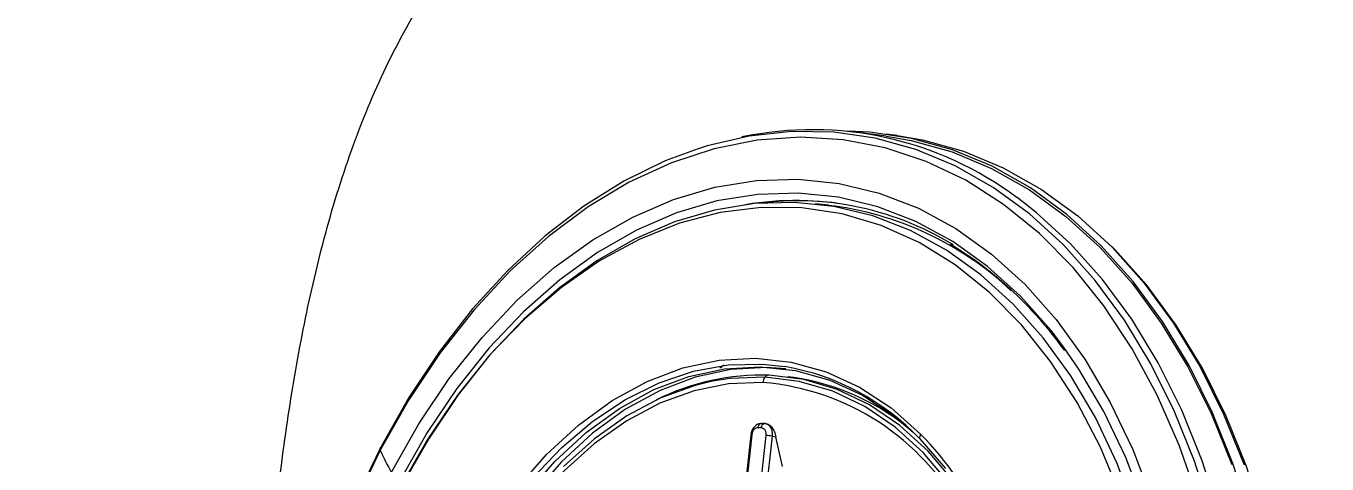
# Model space of a CAD drawing. Extents: x 400 to 501, y 484 to 634.
# Drawn here: x 483.32 to 486.68, y 568.661 to 569.794 of the extents above; entities that cross this region are included whole.
import ezdxf

# ---------------------------------------------------------------- set-up
doc = ezdxf.new("R2010")
doc.units = 0
doc.header["$MEASUREMENT"] = 0
doc.layers.add('DIM', color=3, linetype='Continuous')
doc.layers.add('GEOMETRY', color=3, linetype='Continuous', lineweight=25)

# ---------------------------------------------------------------- blocks, each defined once
blk = doc.blocks.new('2026 GRANDEE')
at = {"layer": 'GEOMETRY', "ltscale": 16}
for p, q in [((35.1159, -27.3312), (35.0394, -27.3211)), ((35.145, -27.3295), (35.1166, -27.3258)), ((34.968, -27.51), (34.9333, -27.5063)), ((34.8774, -27.9555), (34.8626, -27.9535)), ((34.8048, -28.0743), (34.8029, -28.0742)), ((34.7665, -28.1039), (34.6816, -28.8859)), ((34.6849, -28.8857), (34.7698, -28.1037)), ((34.8055, -28.1052), (34.7205, -28.8872)), ((34.8216, -28.1069), (34.7367, -28.8889)), ((34.8216, -28.1069), (34.8311, -28.1082)), ((34.8483, -28.185), (34.8311, -28.1082))]:
    blk.add_line(p, q, dxfattribs=at)
at = {"layer": 'GEOMETRY', "ltscale": 16, "flags": 128}
for points in [[(35.921, -28.2678), (35.8732, -28.1305), (35.8166, -28.0011), (35.7517, -27.8807), (35.6788, -27.7703), (35.5988, -27.6708), (35.512, -27.583), (35.4194, -27.5076), (35.3216, -27.4452), (35.2194, -27.3963), (35.1136, -27.3612), (35.0051, -27.3404), (34.8947, -27.3339), (34.7835, -27.3417), (34.6721, -27.3639), (34.5616, -27.4003), (34.4528, -27.4505), (34.3466, -27.5142), (34.2439, -27.5908), (34.1455, -27.6798), (34.0521, -27.7803), (33.9646, -27.8917), (33.8836, -28.0129), (33.8098, -28.1431)], [(35.9564, -28.3089), (35.9127, -28.1716), (35.8603, -28.0415), (35.7998, -27.9197), (35.7316, -27.807), (35.6561, -27.7044), (35.5741, -27.6125), (35.4861, -27.5322), (35.3927, -27.4639), (35.2948, -27.4083), (35.1929, -27.3657), (35.088, -27.3366), (34.9808, -27.3209), (34.8721, -27.3191), (34.7628, -27.3309), (34.6536, -27.3564), (34.6305, -27.3636)], [(36.0561, -28.3156), (36.012, -28.1775), (35.9593, -28.0465), (35.8984, -27.9239), (35.8297, -27.8105), (35.7538, -27.7072), (35.6712, -27.6147), (35.5826, -27.5339), (35.4887, -27.4652), (35.3901, -27.4092), (35.2876, -27.3663), (35.182, -27.3369), (35.074, -27.3212), (35.0174, -27.3185)], [(35.1159, -27.3312), (35.1811, -27.3423), (35.2863, -27.3716), (35.3885, -27.4144), (35.4868, -27.4702), (35.5805, -27.5387), (35.6689, -27.6193), (35.7512, -27.7115), (35.8269, -27.8145), (35.8954, -27.9276), (35.9561, -28.0498), (36.0086, -28.1803)], [(35.145, -27.3295), (35.2104, -27.3407), (35.316, -27.3701), (35.4185, -27.4129), (35.5171, -27.4689), (35.6111, -27.5376), (35.6997, -27.6185), (35.7823, -27.7109), (35.8582, -27.8143), (35.9269, -27.9277), (35.9878, -28.0503), (36.0405, -28.1812)], [(34.6305, -27.3636), (34.5454, -27.3953), (34.4391, -27.4474), (34.3355, -27.5122), (34.2352, -27.5893), (34.1392, -27.6781), (34.0481, -27.7779), (33.9626, -27.8879), (33.8834, -28.0073), (33.811, -28.1351)], [(33.8383, -28.2002), (33.9096, -28.0747), (33.988, -27.9581), (34.0729, -27.8514), (34.1635, -27.7555), (34.2591, -27.6712), (34.3588, -27.5993), (34.4618, -27.5403), (34.5672, -27.4948), (34.6741, -27.4631), (34.7816, -27.4455), (34.8888, -27.4422), (34.9948, -27.4532), (35.0986, -27.4784), (35.1994, -27.5175), (35.2963, -27.5703), (35.3885, -27.6364), (35.4752, -27.715), (35.5557, -27.8056), (35.6292, -27.9074), (35.6952, -28.0196), (35.7531, -28.1411), (35.8023, -28.2709)], [(35.5743, -27.8762), (35.542, -27.834), (35.4633, -27.7453), (35.3784, -27.6683), (35.2882, -27.6037), (35.1933, -27.552), (35.0947, -27.5137), (34.9931, -27.4891), (34.8894, -27.4783), (34.7845, -27.4816), (34.6793, -27.4988), (34.5746, -27.5298), (34.4714, -27.5743), (34.3706, -27.6321), (34.2731, -27.7025), (34.1795, -27.785), (34.0908, -27.8788), (34.0077, -27.9833), (33.931, -28.0974), (33.8612, -28.2202)], [(35.7214, -28.2605), (35.6696, -28.1357), (35.6093, -28.0197), (35.541, -27.9137), (35.4654, -27.8186), (35.383, -27.7352), (35.2947, -27.6643), (35.2013, -27.6065), (35.1035, -27.5624), (35.0024, -27.5324), (34.8987, -27.5167), (34.7935, -27.5155), (34.6877, -27.5288), (34.5822, -27.5564), (34.4781, -27.5982), (34.3761, -27.6536), (34.2774, -27.7224), (34.1827, -27.8037), (34.093, -27.8969), (34.009, -28.0012), (33.9315, -28.1155), (33.8612, -28.2389)], [(35.7597, -28.3011), (35.7123, -28.176), (35.6565, -28.0589), (35.5929, -27.9508), (35.522, -27.8527), (35.4445, -27.7654), (35.3609, -27.6896), (35.2721, -27.626), (35.1787, -27.5751), (35.0816, -27.5373), (34.9815, -27.5131), (34.8794, -27.5025), (34.7761, -27.5057), (34.6725, -27.5226), (34.5695, -27.5531), (34.4679, -27.597), (34.3686, -27.6539), (34.2725, -27.7232), (34.1804, -27.8044), (34.0931, -27.8969), (34.0113, -27.9997), (33.9357, -28.112), (33.8773, -28.2134)], [(35.7813, -30.1166), (35.8465, -29.9807), (35.9037, -29.8383), (35.9525, -29.6904), (35.9925, -29.5383), (36.0235, -29.383), (36.0453, -29.2258), (36.0575, -29.0678), (36.0602, -28.9102), (36.0533, -28.7543), (36.0369, -28.6012), (36.0111, -28.4521), (35.9761, -28.3081), (35.9322, -28.1703), (35.8797, -28.0398), (35.8189, -27.9175), (35.7505, -27.8044), (35.6748, -27.7014), (35.5924, -27.6093), (35.5041, -27.5286), (35.4543, -27.4902)], [(35.8961, -30.1315), (35.9612, -29.9956), (36.0184, -29.8533), (36.0672, -29.7055), (36.1073, -29.5534), (36.1383, -29.3981), (36.16, -29.2409), (36.1722, -29.0829), (36.1749, -28.9254), (36.168, -28.7695), (36.1516, -28.6164), (36.1258, -28.4673), (36.0909, -28.3233), (36.0469, -28.1855), (35.9944, -28.055), (35.9337, -27.9328), (35.8652, -27.8198), (35.7896, -27.7168), (35.7072, -27.6246), (35.6986, -27.6159)], [(35.6343, -30.0157), (35.6966, -29.8852), (35.7507, -29.7482), (35.7963, -29.6058), (35.8329, -29.4592), (35.8603, -29.3098), (35.8782, -29.1586), (35.8865, -29.0072), (35.885, -28.8567), (35.8738, -28.7084), (35.853, -28.5636), (35.8228, -28.4235), (35.7835, -28.2894), (35.7352, -28.1623), (35.6786, -28.0434), (35.614, -27.9337), (35.5743, -27.8762)], [(34.2032, -28.2157), (34.2787, -28.1361), (34.359, -28.0678), (34.443, -28.0118), (34.5299, -27.9687), (34.6186, -27.9389), (34.7081, -27.9228), (34.7972, -27.9207), (34.8545, -27.9268)], [(34.0292, -28.45), (34.0921, -28.3414), (34.1624, -28.2423), (34.2392, -28.1542), (34.3216, -28.0781), (34.4084, -28.015), (34.4987, -27.9656), (34.5913, -27.9306), (34.6849, -27.9104), (34.7786, -27.9053), (34.8709, -27.9153), (34.9609, -27.9403), (35.0473, -27.9801), (35.1291, -28.034), (35.2053, -28.1014)], [(34.8574, -27.933), (34.8073, -27.9295), (34.7153, -27.9345), (34.6232, -27.9544), (34.5322, -27.9888), (34.4434, -28.0373), (34.358, -28.0994), (34.2771, -28.1743), (34.2016, -28.2609), (34.1324, -28.3583), (34.0706, -28.4651)], [(34.1679, -28.2815), (34.1853, -28.2588), (34.2609, -28.1721), (34.3418, -28.0973), (34.4272, -28.0352), (34.516, -27.9866), (34.607, -27.9522), (34.6991, -27.9324), (34.7911, -27.9273), (34.8819, -27.9372), (34.9704, -27.9618), (35.0554, -28.0009), (35.1358, -28.0539), (35.1542, -28.0685)], [(35.278, -28.2276), (35.2118, -28.1494), (35.1391, -28.0833), (35.0609, -28.0302), (34.9781, -27.9906), (34.8918, -27.9651), (34.8032, -27.9541)], [(34.8032, -27.9541), (34.7132, -27.9576), (34.6676, -27.9649)], [(35.3487, -28.3106), (35.2914, -28.2243), (35.2248, -28.1457), (35.1517, -28.0792), (35.0731, -28.0258), (34.9899, -27.986), (34.9032, -27.9604), (34.8141, -27.9493)], [(34.6676, -27.9649), (34.6231, -27.9756), (34.5339, -28.008), (34.4468, -28.0541), (34.3629, -28.1136), (34.2832, -28.1857)], [(34.798, -27.9681), (34.7092, -27.9716), (34.6202, -27.9894), (34.5321, -28.0213), (34.4461, -28.0669), (34.3633, -28.1257), (34.2846, -28.1968), (34.2111, -28.2794), (34.1437, -28.3725), (34.0833, -28.4749), (34.0305, -28.5853), (33.9861, -28.7023), (33.9507, -28.8244), (33.9246, -28.9502), (33.9082, -29.078)], [(35.2031, -28.1139), (35.2696, -28.1901)], [(33.811, -28.1351), (33.7461, -28.2706), (33.6891, -28.4125), (33.6405, -28.5598), (33.6006, -28.7114), (33.5697, -28.8661), (33.548, -29.0228), (33.5358, -29.1802), (33.5332, -29.3372), (33.54, -29.4926), (33.5564, -29.6452), (33.5821, -29.7938), (33.6169, -29.9373), (33.6607, -30.0746), (33.7131, -30.2046), (33.7736, -30.3265), (33.8418, -30.4391), (33.9172, -30.5418), (33.9993, -30.6336), (34.0873, -30.714), (34.1807, -30.7822), (34.2211, -30.8071)], [(33.8098, -28.1431), (33.7437, -28.2812), (33.686, -28.426), (33.6371, -28.5764), (33.5973, -28.7313), (33.5671, -28.8892), (33.5465, -29.0491), (33.5359, -29.2095), (33.5352, -29.3692), (33.5446, -29.5269), (33.5638, -29.6814), (33.5928, -29.8313), (33.6314, -29.9756), (33.6792, -30.113), (33.7358, -30.2423), (33.8007, -30.3627), (33.8736, -30.4731)]]:
    blk.add_lwpolyline(points, dxfattribs=at)
at = {"layer": 'GEOMETRY', "ltscale": 256}
for centre, radius, start, end in [((34.9253, -28.1979), 0.8835, 53.2176, 101.8549), ((34.8817, -28.2823), 0.7846, 58.6551, 99.4454), ((34.8883, -28.2746), 0.7765, 82.5524, 97.4322), ((34.8676, -28.3382), 0.8342, 46.7172, 83.0877), ((34.7958, -28.5636), 0.6146, 88.299, 116.3201), ((34.8216, -27.9688), 0.0236, 141.2984, 178.3427), ((34.8129, -27.9616), 0.0123, 84.8262, 142.5467), ((34.7466, -28.546), 0.6285, 43.4272, 80.114), ((34.7459, -28.6086), 0.6426, 28.2242, 85.3505), ((34.7911, -28.5505), 0.6012, 48.955, 81.7464), ((34.7685, -28.1114), 0.00777, 80.6695, 104.7714), ((34.797, -28.2637), 0.1587, 81.074, 86.9386), ((35.2197, -28.1104), 0.017, 147.9593, 191.7815), ((34.5243, -28.7603), 0.9476, 26.5361, 44.0528), ((33.8148, -28.1398), 0.00602, 128.9118, 212.919), ((34.4312, -27.8688), 0.6793, 203.8185, 209.2047)]:
    blk.add_arc(centre, radius, start, end, dxfattribs=at)
at = {"layer": 'GEOMETRY', "ltscale": 16}
for points, knots in [([(32.49, -31.8102), (32.4513, -31.6198), (32.3739, -31.2393), (32.2976, -30.6589), (32.2486, -30.0732), (32.2307, -29.5471), (32.2326, -29.0831), (32.2464, -28.683), (32.2727, -28.2814), (32.313, -27.8787), (32.3708, -27.4763), (32.4461, -27.1101), (32.5385, -26.7841), (32.6422, -26.4997), (32.7659, -26.2282), (32.907, -25.9726), (33.0621, -25.7352), (33.2289, -25.5184), (33.4055, -25.3239), (33.611, -25.1339), (33.8465, -24.9575), (34.1109, -24.8015), (34.3802, -24.676), (34.6528, -24.5764), (34.9282, -24.4976), (35.1142, -24.4619), (35.2072, -24.4441)], [0, 0, 0, 0, 0.0625715, 0.1250131, 0.1873051, 0.249617, 0.291215, 0.3328294, 0.3744051, 0.415995, 0.4575931, 0.4992208, 0.530478, 0.5617088, 0.5929563, 0.6242567, 0.655589, 0.686927, 0.7182397, 0.7495602, 0.7913383, 0.833101, 0.8748119, 0.9165286, 0.9582629, 1, 1, 1, 1]), ([(33.7029, -31.1428), (33.6689, -30.9949), (33.6009, -30.6995), (33.5336, -30.2382), (33.4952, -29.767), (33.485, -29.2887), (33.4973, -28.8073), (33.5264, -28.405), (33.5659, -28.0843), (33.6058, -27.8453), (33.6584, -27.6095), (33.7272, -27.3799), (33.8154, -27.162), (33.9243, -26.9625), (34.0515, -26.786), (34.2079, -26.6163), (34.3934, -26.4607), (34.6053, -26.3236), (34.8594, -26.1961), (35.1554, -26.0887), (35.491, -26.0073), (35.8273, -25.9547), (36.0511, -25.9395), (36.163, -25.9319)], [0, 0, 0, 0, 0.062511, 0.124898, 0.187161, 0.249512, 0.311935, 0.3743, 0.405505, 0.436711, 0.467919, 0.499174, 0.530409, 0.561629, 0.592892, 0.624204, 0.665986, 0.70775, 0.749527, 0.812204, 0.874789, 0.937383, 1, 1, 1, 1]), ([(32.8948, -33.1225), (32.9219, -33.1927), (32.977, -33.3354), (33.0681, -33.5419), (33.1705, -33.7384), (33.2872, -33.915), (33.419, -34.0625), (33.563, -34.1733), (33.7121, -34.2464), (33.8753, -34.2904), (34.0457, -34.299), (34.2205, -34.2667), (34.3876, -34.1985), (34.5516, -34.0997), (34.7127, -33.977), (34.8978, -33.8127), (35.1045, -33.6017), (35.3303, -33.3417), (35.547, -33.0687), (35.7788, -32.7545), (36.0243, -32.3966), (36.2803, -31.9961), (36.583, -31.4933), (36.9227, -30.8885), (37.2962, -30.1788), (37.6547, -29.4631), (38.0047, -28.7368), (38.3484, -27.9991), (38.6866, -27.2524), (38.9066, -26.7481), (39.0167, -26.4958)], [0, 0, 0, 0, 0.0192301, 0.0390807, 0.0594185, 0.0794645, 0.0994184, 0.1194202, 0.1389864, 0.1584061, 0.1843225, 0.2093065, 0.233813, 0.2576335, 0.2807075, 0.3026406, 0.335158, 0.3663087, 0.3968759, 0.427202, 0.4670657, 0.5068693, 0.5461344, 0.6125575, 0.6773034, 0.7417035, 0.8063226, 0.8708521, 0.9353725, 1, 1, 1, 1]), ([(34.0652, -32.0549), (34.0895, -32.0756), (34.1364, -32.1155), (34.2157, -32.1515), (34.2996, -32.1699), (34.3925, -32.1695), (34.496, -32.1494), (34.6117, -32.1072), (34.7392, -32.042), (34.894, -31.9431), (35.0733, -31.8046), (35.2747, -31.624), (35.4799, -31.4184), (35.6857, -31.1931), (35.8894, -30.9514), (36.1389, -30.6324), (36.4295, -30.2241), (36.755, -29.7215), (37.0714, -29.1955), (37.3781, -28.6508), (37.6741, -28.089), (37.9592, -27.5137), (38.1378, -27.1197), (38.227, -26.9228)], [0, 0, 0, 0, 0.016038, 0.030951, 0.046382, 0.062949, 0.081479, 0.102551, 0.126447, 0.152927, 0.191439, 0.232766, 0.276486, 0.3214, 0.366973, 0.413342, 0.494352, 0.577282, 0.660665, 0.744913, 0.82991, 0.914971, 1, 1, 1, 1]), ([(35.2819, -27.6102), (35.3066, -27.6256), (35.3598, -27.6589), (35.4363, -27.7239), (35.5108, -27.7991), (35.5552, -27.8571), (35.5767, -27.8852)], [0, 0, 0, 0, 0.227801, 0.491079, 0.75368, 1, 1, 1, 1]), ([(34.6864, -27.9295), (34.6864, -27.9295), (34.687, -27.9297), (34.6885, -27.9295), (34.6906, -27.9286), (34.6928, -27.927), (34.6949, -27.9248), (34.6961, -27.923), (34.6967, -27.9221)], [0, 0, 0, 0, 0.0053209, 0.1992557, 0.3925842, 0.591746, 0.7853077, 1, 1, 1, 1]), ([(34.792, -28.0744), (34.7904, -28.0745), (34.7874, -28.0748), (34.7814, -28.0773), (34.7747, -28.0829), (34.7698, -28.0912), (34.7673, -28.0985), (34.7668, -28.1023), (34.7665, -28.1042)], [0, 0, 0, 0, 0.132996, 0.261792, 0.511202, 0.75514, 0.876985, 1, 1, 1, 1]), ([(34.7698, -28.1037), (34.7704, -28.1008), (34.7715, -28.095), (34.7759, -28.0885), (34.7809, -28.0848), (34.7842, -28.0844), (34.7858, -28.0842)], [0, 0, 0, 0, 0.278395, 0.557716, 0.778792, 1, 1, 1, 1]), ([(34.7858, -28.0842), (34.7861, -28.0828), (34.7866, -28.0799), (34.7888, -28.0764), (34.7917, -28.0741), (34.7938, -28.0739), (34.7949, -28.0738)], [0, 0, 0, 0, 0.2410947, 0.4999988, 0.7589036, 1, 1, 1, 1]), ([(34.7858, -28.0842), (34.7873, -28.0843), (34.79, -28.0844), (34.7926, -28.0845), (34.7938, -28.0845)], [0, 0, 0, 0, 0.5600024, 1, 1, 1, 1]), ([(34.7938, -28.0845), (34.7941, -28.0832), (34.7946, -28.0803), (34.7968, -28.0768), (34.7998, -28.0744), (34.8019, -28.0743), (34.8029, -28.0742)], [0, 0, 0, 0, 0.241096, 0.5, 0.758905, 1, 1, 1, 1]), ([(34.7938, -28.0845), (34.7958, -28.085), (34.7997, -28.086), (34.8037, -28.0915), (34.8057, -28.0983), (34.8055, -28.1029), (34.8055, -28.1052)], [0, 0, 0, 0, 0.278683, 0.558016, 0.778953, 1, 1, 1, 1]), ([(34.7989, -28.074), (34.7982, -28.074), (34.7968, -28.0739), (34.7955, -28.0739), (34.7949, -28.0738)], [0, 0, 0, 0, 0.56, 1, 1, 1, 1]), ([(34.8029, -28.0742), (34.8022, -28.0741), (34.8008, -28.0741), (34.7995, -28.074), (34.7989, -28.074)], [0, 0, 0, 0, 0.56, 1, 1, 1, 1]), ([(34.8113, -28.0772), (34.8094, -28.0763), (34.8057, -28.0747), (34.8017, -28.0747), (34.7996, -28.0748)], [0, 0, 0, 0, 0.497778, 1, 1, 1, 1]), ([(34.8029, -28.0742), (34.8059, -28.0744), (34.809, -28.0747), (34.8112, -28.0771), (34.8113, -28.0772)], [0, 0, 0, 0, 0.977487, 1, 1, 1, 1]), ([(34.8048, -28.0743), (34.8077, -28.0749), (34.8136, -28.0762), (34.8217, -28.084), (34.8281, -28.0951), (34.8301, -28.1038), (34.8311, -28.1082)], [0, 0, 0, 0, 0.241639, 0.487792, 0.7398, 1, 1, 1, 1]), ([(34.8113, -28.0772), (34.8135, -28.0793), (34.8181, -28.0835), (34.8218, -28.0945), (34.8217, -28.1028), (34.8216, -28.1069)], [0, 0, 0, 0, 0.3279481, 0.6636656, 1, 1, 1, 1])]:
    blk.add_open_spline(points, degree=3, knots=knots, dxfattribs=at)

msp = doc.modelspace()

# ---------------------------------------------------------------- block references
at = {"layer": 'DIM'}
msp.add_blockref('2026 GRANDEE', (450.4248, 596.8403), dxfattribs=at)

doc.saveas('drawing.dxf')
